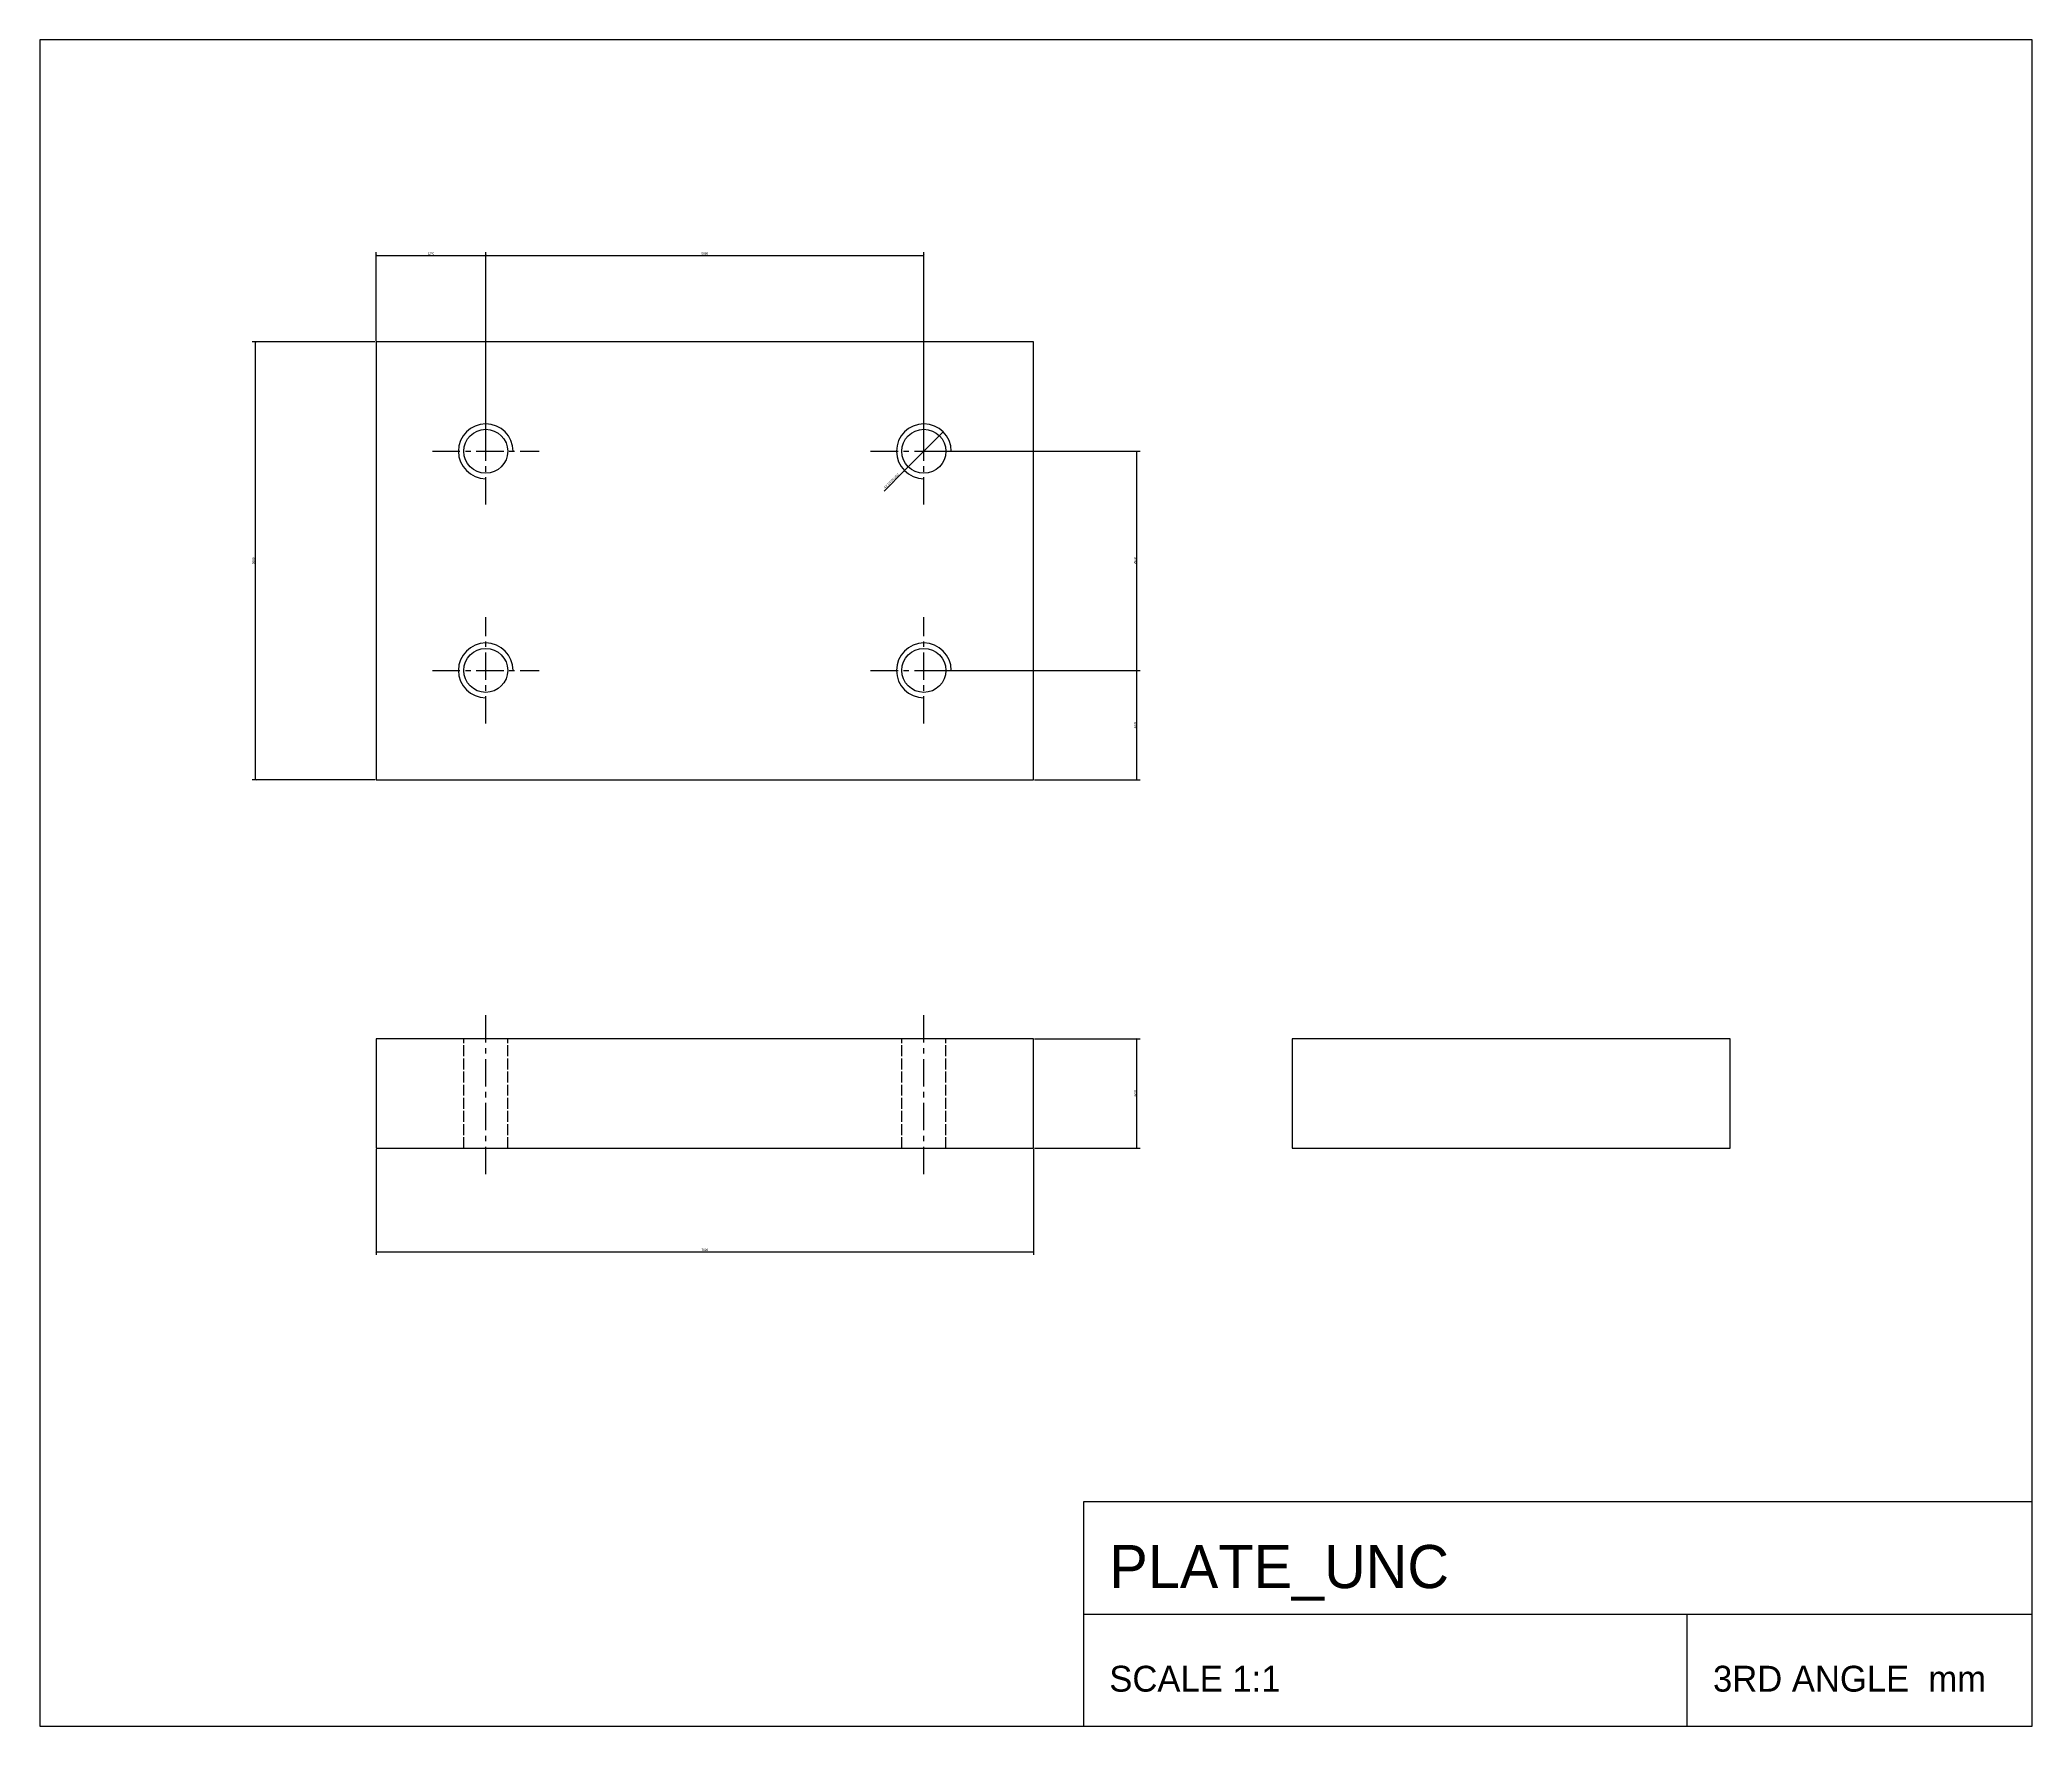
# Model space of a CAD drawing. Header units: millimetres. Extents: x -39 to 192, y -67 to 128.
import ezdxf

# ---------------------------------------------------------------- set-up
doc = ezdxf.new("R2010")
doc.units = ezdxf.units.MM
doc.linetypes.add('CENTER', pattern=[5.08, 3.175, -0.635, 0.635, -0.635])
doc.linetypes.add('DASHED', pattern=[1.524, 1.27, -0.254])
for name, color, linetype in [('CENTER', 1, 'CENTER'), ('DIM', 4, 'CONTINUOUS'), ('HIDDEN', 3, 'DASHED'), ('OUTLINE', 7, 'CONTINUOUS'), ('THIN', 3, 'CONTINUOUS'), ('TITLE', 8, 'CONTINUOUS')]:
    doc.layers.add(name, color=color, linetype=linetype)
doc.styles.add('OpenSansCondensed-Light', font='OpenSansCondensed-Light.ttf')
doc.dimstyles.new('EZDXF', dxfattribs={"dimtxt": 0.25, "dimasz": 0.175, "dimexe": 0.375, "dimexo": 0.125, "dimgap": 0.1, "dimtad": 1, "dimlfac": 100, "dimzin": 12, "dimdsep": 46, "dimtxsty": 'OpenSansCondensed-Light', "dimblk": 'ARCHTICK', "dimcen": 2.5, "dimazin": 3, "dimtfac": 0.5, "dimtmove": 2, "dimatfit": 3})

# ---------------------------------------------------------------- blocks, each defined once
blk = doc.blocks.new('_ARCHTICK')
at = {"color": 0, "linetype": 'BYBLOCK', "const_width": 0.15}
blk.add_lwpolyline([(-0.5, -0.5), (0.5, 0.5)], dxfattribs=at)

msp = doc.modelspace()

# ---------------------------------------------------------------- linework, layer by layer
at = {"layer": 'CENTER'}
for p, q in [((12.7, 74.625), (12.7, 86.975)), ((63.5, 74.625), (63.5, 86.975)), ((6.525, 80.8), (18.875, 80.8)), ((57.325, 80.8), (69.675, 80.8)), ((12.7, 49.225), (12.7, 61.575)), ((63.5, 49.225), (63.5, 61.575)), ((6.525, 55.4), (18.875, 55.4)), ((57.325, 55.4), (69.675, 55.4)), ((12.7, -3), (12.7, 15.7)), ((63.5, -3), (63.5, 15.7))]:
    msp.add_line(p, q, dxfattribs=at)
at = {"layer": 'HIDDEN'}
for p, q in [((10.1473, 0), (10.1473, 12.7)), ((15.2527, 0), (15.2527, 12.7)), ((60.9473, 0), (60.9473, 12.7)), ((66.0527, 0), (66.0527, 12.7))]:
    msp.add_line(p, q, dxfattribs=at)
at = {"layer": 'OUTLINE'}
for p, q in [((76.2, 93.5), (0, 93.5)), ((0, 93.5), (0, 42.7)), ((76.2, 42.7), (76.2, 93.5)), ((0, 42.7), (76.2, 42.7)), ((76.2, 12.7), (0, 12.7)), ((0, 12.7), (0, 0)), ((76.2, 0), (76.2, 12.7)), ((157, 12.7), (106.2, 12.7)), ((106.2, 12.7), (106.2, 0)), ((157, 0), (157, 12.7)), ((0, 0), (76.2, 0)), ((106.2, 0), (157, 0))]:
    msp.add_line(p, q, dxfattribs=at)
for centre in [(12.7, 80.8), (63.5, 80.8), (12.7, 55.4), (63.5, 55.4)]:
    msp.add_circle(centre, 2.5527, dxfattribs=at)
at = {"layer": 'THIN'}
for centre in [(12.7, 80.8), (63.5, 80.8), (12.7, 55.4), (63.5, 55.4)]:
    msp.add_arc(centre, 3.175, 0, 270, dxfattribs=at)
at = {"layer": 'TITLE'}
for p, q in [((192, 128.5), (-39, 128.5)), ((-39, 128.5), (-39, -67)), ((192, -67), (192, 128.5)), ((192, -41), (82, -41)), ((82, -41), (82, -67)), ((192, -67), (192, -41)), ((82, -54), (192, -54)), ((152, -67), (152, -54)), ((-39, -67), (192, -67)), ((82, -67), (192, -67))]:
    msp.add_line(p, q, dxfattribs=at)

# ---------------------------------------------------------------- texts
for s, height, p in [('PLATE_UNC', 5, (85, -51)), ('SCALE 1:1', 3, (85, -63)), ('3RD ANGLE  mm', 3, (155, -63))]:
    msp.add_text(s, height=height, dxfattribs=at).set_placement(p)

# ---------------------------------------------------------------- dimensions: what is measured, and where the dimension line sits
at = {"layer": 'DIM'}
for base, p1, p2 in [((0, 103.5), (0, 93.5), (12.7, 80.8)), ((12.7, 103.5), (12.7, 80.8), (63.5, 80.8)), ((0, -12), (0, 0), (76.2, 0))]:
    msp.add_linear_dim(base=base, p1=p1, p2=p2, dimstyle='EZDXF', dxfattribs=at).render()
for base, p1, p2 in [((-14, 42.7), (0, 42.7), (0, 93.5)), ((88.2, 55.4), (63.5, 55.4), (63.5, 80.8)), ((88.2, 42.7), (76.2, 42.7), (63.5, 55.4)), ((88.2, 0), (76.2, 0), (76.2, 12.7))]:
    msp.add_linear_dim(base=base, p1=p1, p2=p2, angle=90, dimstyle='EZDXF', dxfattribs=at).render()
msp.add_diameter_dim_2p(p1=(65.74506, 83.04506), p2=(61.25494, 78.55494), text='4X 1/4-20 UNC', dimstyle='EZDXF', dxfattribs=at).render()

doc.saveas('drawing.dxf')
